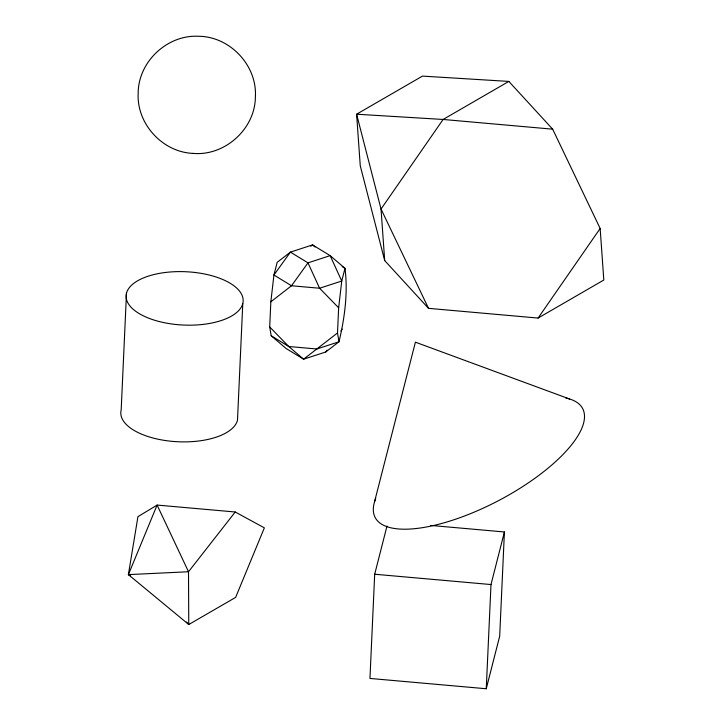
<?xml version="1.0" encoding="UTF-8"?>
<svg xmlns="http://www.w3.org/2000/svg" width="725" height="725" viewBox="0 0 725 725"><rect width="100%" height="100%" fill="white"/><g stroke="black" fill="none" stroke-linecap="round" stroke-linejoin="round"><path stroke-width="1.09" d="M126.485 293.235L121.184 409.933A58.589 26.689 2.6 0 0 172.623 441.389A58.589 26.689 2.6 0 0 237.492 420.246L242.784 303.539A58.589 26.689 2.6 0 0 161.376 273.044A58.589 26.689 2.6 0 0 149.749 318.583A58.589 26.689 2.6 0 0 242.784 303.539M269.7 326.948L270.842 301.79L273.941 275.011L277.186 262.314L290.417 252.119L312.566 244.896L330.138 255.635L344.991 268.322C348.1 292.655 344.683 317.994 338.992 341.774L325.761 351.978L303.612 359.192L286.04 348.453L271.186 335.766L269.7 326.948L288.749 346.505L303.612 359.192L337.506 332.965L338.647 307.799L341.747 281.028L344.991 268.322L342.218 266.628M386.996 526.042L374.689 574.236L369.958 678.437L486.257 688.75L499.688 636.169L504.419 531.969L430.614 525.426M486.257 688.75L490.988 584.549L504.419 531.969M130.337 575.677L128.388 574.617L137.949 516.644L157.108 505.071L235.226 511.995L264.353 527.854L235.634 597.4L188.763 624.524L128.388 574.617L157.108 505.071L188.509 571.744L188.763 624.524L186.479 622.032M374.472 502.053L415.407 342.173L569.569 398.995M538.086 318.067L600.155 228.475L552.668 129.177L508.841 81.418L422.458 76.107L356.6 114.215L360.271 165.862L384.703 260.592L428.529 308.352L538.086 318.067L603.816 280.022L600.155 228.475M325.761 351.978L327.084 350.148M340.913 330.908L342.236 329.077M235.226 511.995L188.509 571.744L128.388 574.617M270.842 301.79L291.513 285.759L307.98 262.858L330.138 255.635L341.747 281.028L319.598 288.242L291.513 285.759L273.941 275.011L290.417 252.119L307.98 262.858L319.598 288.242L338.647 307.799M310.808 246.255L312.566 244.896L315.049 247.007M508.841 81.418L443.102 119.462L381.033 209.054L384.703 260.592M193.24 153.41C225.04 156.165 255.309 128.733 255.39 96.706C257.221 65.359 229.87 36.449 198.559 36.277C167.33 34.555 138.303 61.697 138.176 93.063C136.418 123.794 162.654 152.359 193.339 153.41M552.668 129.177L443.102 119.462L356.6 114.215L381.033 209.054L428.529 308.352M374.689 574.236L490.988 584.549M271.186 335.766L288.749 346.505L316.843 348.997L338.992 341.774L337.506 332.965M565.835 398.052A117.169 42.403 -27.7 0 1 499.28 500.241A117.169 42.403 -27.7 0 1 375.722 498.474"/></g></svg>
